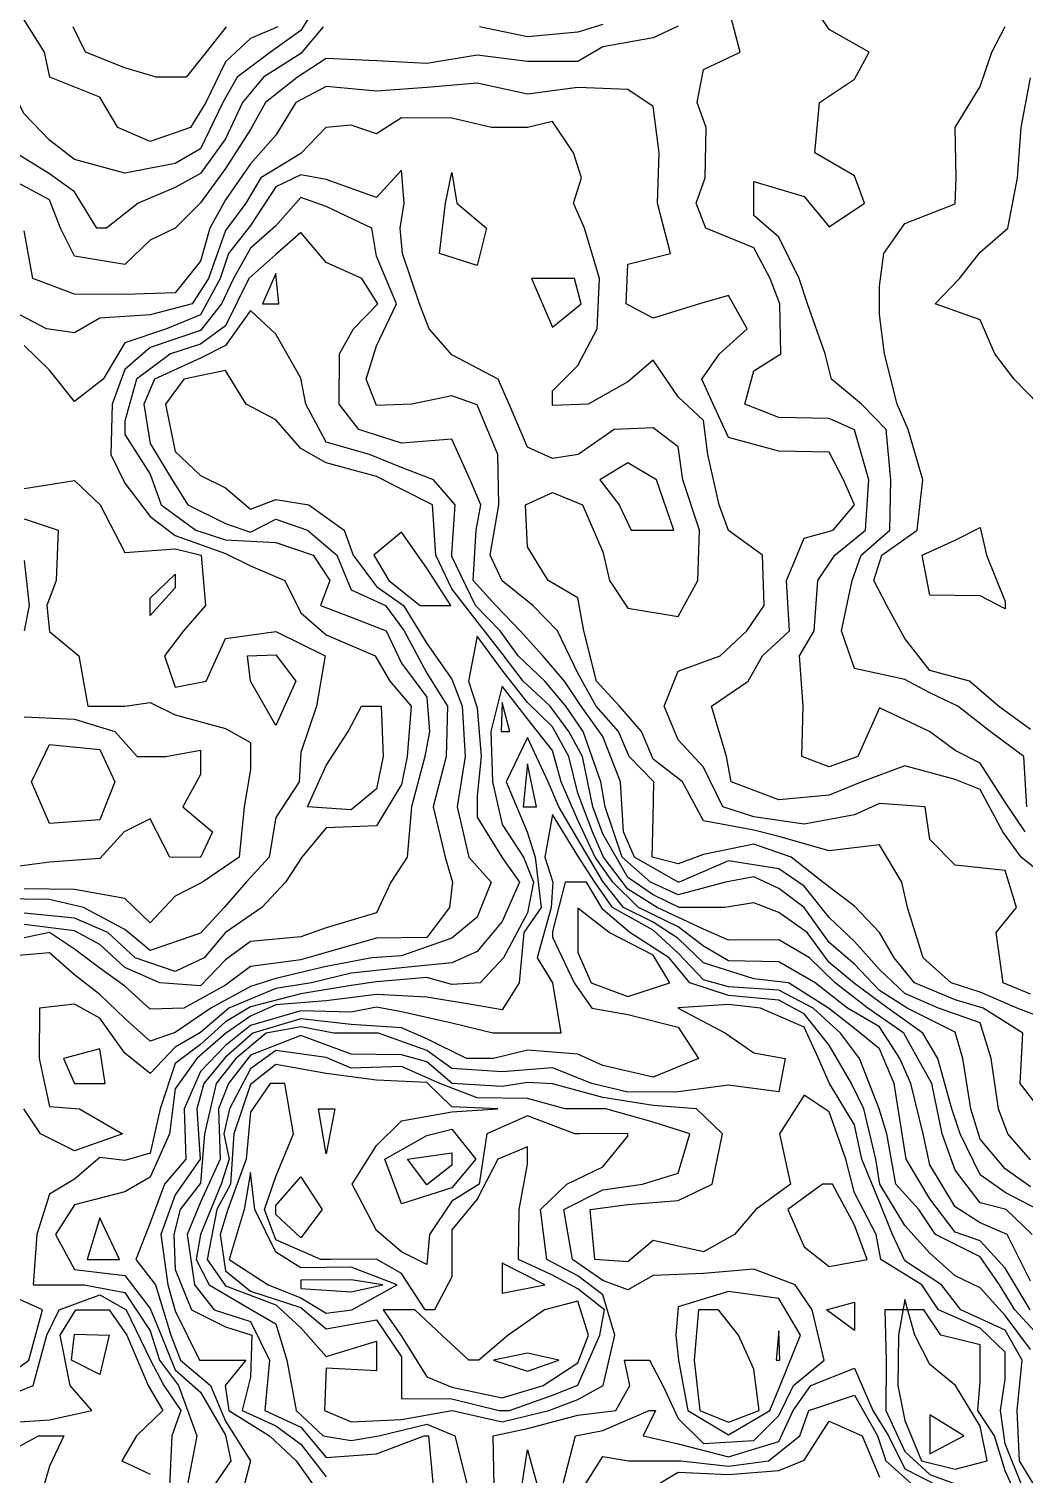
# Model space of a CAD drawing. Header units: metres. Extents: x -40 to 16440, y -40 to 16680.
# Drawn here: x 2255 to 5420, y 8518 to 13114 of the extents above; entities that cross this region are included whole.
import ezdxf

# ---------------------------------------------------------------- set-up
doc = ezdxf.new("R2010")
doc.units = ezdxf.units.M
doc.layers.add('CURVAS_INTERMEDIARIAS_50M', color=8, linetype='CONTINUOUS')
doc.layers.add('CURVAS_MESTRAS_250M', color=1, linetype='CONTINUOUS')

msp = doc.modelspace()

# ---------------------------------------------------------------- linework, layer by layer
at = {"layer": 'CURVAS_INTERMEDIARIAS_50M'}
for points in [[(3175.34, 13200), (3120, 13108.65), (3023.35, 13040), (2916.97, 12960), (2871.61, 12880), (2800, 12732.08), (2720, 12685.38), (2560, 12655.53), (2400, 12698.46), (2320, 12760.41), (2240, 12843.63), (2179.78, 12960), (2143.21, 13040), (2000, 13053.1), (1920, 12994.3), (1840, 13045.17), (1760, 13163.53)], [(5428.09, 10640), (5419.1, 10800), (5311.77, 10880), (5209.25, 10960), (5120, 11002.71), (5040, 11044.4), (4880, 11079.52), (4838.86, 11200), (4872.58, 11360), (4901.86, 11440), (4993.01, 11520), (4995.45, 11680), (4981.37, 11840), (4902.79, 11920), (4806.79, 12000), (4786.59, 12080), (4730.84, 12240), (4704.87, 12320), (4640, 12451.58), (4560, 12520.02), (4560, 12628.72), (4720, 12581.33), (4800, 12484.02), (4912.67, 12560), (4880, 12646.47), (4754.7, 12720), (4768.77, 12880), (4880, 12954.44), (4927.15, 13040), (4800, 13111.75), (4740.21, 13200)], [(3190.48, 13120), (3120, 13035.63), (3000.95, 12960), (2933.79, 12880), (2880, 12764.27), (2800, 12654.49), (2720, 12609.81), (2602.12, 12560), (2501.36, 12480), (2470.99, 12480), (2400, 12595.81), (2320, 12653.34), (2211.66, 12720), (2102.65, 12800), (2041.89, 12800), (1937.52, 12720), (1840, 12706.93), (1800.29, 12800), (1757.37, 12880), (1716.33, 13040), (1680, 13166.96)], [(5423.43, 10560), (5360, 10655.1), (5280, 10778.36), (5200, 10818.83), (5119.2, 10880), (4960, 10954.46), (4891.49, 10800), (4800, 10767.38), (4713.39, 10800), (4717.04, 10960), (4705.65, 11120), (4752.21, 11200), (4763.38, 11360), (4817.32, 11440), (4914.89, 11520), (4925.94, 11680), (4880, 11838.33), (4800, 11874.73), (4640, 11878.01), (4531.61, 11920), (4560, 12026.9), (4646.15, 12080), (4642.98, 12240), (4612.48, 12320), (4560, 12417.99), (4407.05, 12480), (4377.3, 12560), (4405.68, 12640), (4408.92, 12800), (4379.74, 12880), (4400, 12984.86), (4516.67, 13040), (4480, 13182.02)], [(4320, 13123.03), (4240, 13085.13), (4080, 13056.47), (4000, 13009.64), (3840, 13010.04), (3680, 13030.35), (3520, 13003.95), (3360, 13012.43), (3200, 13019.53), (3108.43, 12960), (3006.78, 12880), (2960, 12793.65), (2880, 12669.36), (2800, 12560.8), (2720, 12480.6), (2640, 12442.41), (2560, 12365), (2400, 12390.63), (2354.73, 12480), (2320, 12570.76), (2190.03, 12640)], [(2882.31, 13120), (2818.31, 13040), (2754.37, 12960), (2659.49, 12960), (2560, 12990.45), (2434.84, 13040), (2395.94, 13120)], [(4080, 13128.01), (4000, 13103.38), (3840, 13088.13), (3688.07, 13120)], [(5440, 10885.95), (5338.39, 10960), (5246.37, 11040), (5120, 11073.34), (5040, 11174.8), (4982.91, 11280), (4941.93, 11360), (4967.52, 11440), (5079.44, 11520), (5097.69, 11680), (5051.12, 11840), (5015.56, 11920), (4975.58, 12080), (4960, 12205.87), (4960, 12296.03), (4973.42, 12400), (5040, 12495.5), (5200, 12557.01), (5204.05, 12640), (5201, 12800), (5280, 12930.84), (5316.85, 13040), (5360, 13121.56)], [(5508.56, 10400), (5410.3, 10480), (5351.89, 10560), (5280, 10694.94), (5200, 10726.81), (5040, 10770.28), (4904.03, 10720), (4800, 10677.1), (4640, 10662.44), (4488.65, 10720), (4473.6, 10800), (4425.38, 10960), (4542.52, 11040), (4587.98, 11120), (4674.01, 11200), (4664.64, 11360), (4720, 11494.13), (4812.58, 11520), (4880.89, 11600), (4845.69, 11680), (4800, 11767.87), (4640, 11770.81), (4480, 11814.55), (4430.56, 11920), (4394.74, 12000), (4451.12, 12080), (4538.96, 12160), (4480, 12265.88), (4387.48, 12240), (4240, 12193.79), (4154.22, 12240), (4160, 12366.17), (4295.38, 12400), (4254.17, 12560), (4259.15, 12720), (4240, 12867.04), (4160, 12920.97), (4000, 12927.82), (3840, 12905.74), (3680, 12941.76), (3520, 12927.18), (3360, 12915.54), (3200, 12930.95), (3103.32, 12880), (3040, 12776.07), (2960, 12684.84), (2880, 12570.32), (2829.8, 12480), (2800, 12375.26), (2720, 12274.81), (2560, 12268.78), (2400, 12269.9), (2267.1, 12320), (2240, 12471.97)], [(5520, 9952.81), (5397.29, 10000), (5280, 10050.99), (5187.34, 10080), (5099.23, 10160), (5049.29, 10320), (5030.92, 10400), (4960, 10518.65), (4800, 10500.58), (4640, 10545.57), (4560, 10565.94), (4400, 10595.53), (4333.63, 10720), (4240, 10791.8), (4202.76, 10880), (4132.65, 10960), (4059.56, 11040), (4019.85, 11200), (4000, 11304.27), (3906.11, 11360), (3840, 11466.94), (3834.38, 11600), (3920, 11639.37), (4014.97, 11600), (4080, 11451.34), (4101.7, 11360), (4160, 11272.04), (4320, 11245.31), (4381.74, 11360), (4387.01, 11520), (4334.18, 11680), (4320, 11784.79), (4240, 11845.01), (4116.25, 11840), (4001.3, 11760), (3920, 11747.61), (3840, 11783.54), (3782.44, 11920), (3747.59, 12000), (3600, 12077.76), (3527.18, 12160), (3496.87, 12240), (3442.67, 12400), (3434.96, 12480), (3448.05, 12560), (3440, 12664.95), (3360, 12577.54), (3200, 12635.25), (3120, 12649.57), (3040, 12611.07), (2960, 12488.24), (2889.24, 12400), (2862.58, 12320), (2800, 12204.2), (2692.63, 12160), (2560, 12115.47), (2491.42, 12000), (2400, 11929.47), (2320, 12028.82), (2240, 12107.28)], [(5469.69, 9680), (5407.03, 9760), (5415.8, 9920), (5289.78, 10000), (5200, 10026.64), (5071.37, 10080), (5006.24, 10160), (4959.46, 10240), (4880, 10323.85), (4779.53, 10400), (4679.07, 10480), (4560, 10521.72), (4400, 10488.86), (4320, 10459.04), (4236.84, 10480), (4240, 10605.49), (4242.55, 10720), (4164.16, 10800), (4129.6, 10880), (4058.74, 10960), (4000, 11064.92), (3936.26, 11200), (3857.14, 11280), (3760, 11358.18), (3722.09, 11440), (3748.9, 11600), (3746.57, 11760), (3680, 11918.1), (3600, 11947.01), (3472.67, 11920), (3360, 11916.65), (3327.13, 12000), (3360, 12106.27), (3423.35, 12240), (3360, 12390.61), (3344.86, 12480), (3200, 12549.51), (3120, 12577.7), (3040, 12487.12), (2960, 12416.04), (2905.83, 12320), (2867.12, 12240), (2800, 12154.88), (2640, 12100.52), (2560, 12030.31), (2519.6, 11920), (2515.55, 11760), (2560, 11669.32), (2640, 11562.77), (2720, 11502.75), (2880, 11445.99), (2960, 11406.34), (3068.38, 11360), (3120, 11256.62), (3200, 11186.45), (3355.68, 11120), (3402.57, 11040), (3470.28, 10960), (3457.23, 10800), (3440, 10711.42), (3360, 10579.07), (3200, 10573.63), (3122.57, 10480), (3070.5, 10400), (2995.75, 10320), (2880.02, 10240), (2811.94, 10160), (2720, 10116.01), (2592.54, 10160), (2505.85, 10240), (2400, 10285.52), (2240, 10301.56)], [(5440, 9517.2), (5367.57, 9600), (5337.84, 9680), (5315.3, 9840), (5280, 9953.08), (5147.07, 10000), (5040, 10046.37), (4960, 10122.79), (4880, 10212.23), (4800, 10287.75), (4720, 10387.7), (4640, 10442.99), (4480, 10467.86), (4322.5, 10400), (4319.2, 10400), (4180.73, 10480), (4146.04, 10560), (4136.52, 10720), (4080, 10863.79), (4010.61, 10960), (3958.19, 11040), (3888.84, 11120), (3817.31, 11200), (3740.03, 11280), (3667.37, 11360), (3677.44, 11520), (3691.73, 11600), (3658.51, 11680), (3600, 11809.3), (3440, 11796.02), (3304.29, 11840), (3241.86, 11920), (3243.03, 12080), (3286.73, 12160), (3364.34, 12240), (3313.54, 12320), (3200, 12370.91), (3120, 12466.55), (3040, 12396.87), (2954.49, 12320), (2880, 12169.78), (2800, 12111.54), (2705.44, 12080), (2596.87, 12000), (2560, 11866.78), (2560, 11824.43), (2640, 11697.46), (2675.26, 11600), (2785.61, 11520), (2880, 11488.65), (3040, 11480.82), (3159.29, 11440), (3211.58, 11360), (3182.2, 11280), (3280, 11242.97), (3390.43, 11200), (3440, 11097.35), (3520, 10988.62), (3528.68, 10880), (3514.43, 10800), (3471.97, 10640), (3457.79, 10480), (3405.83, 10400), (3360, 10303.13), (3200, 10255.38), (3120, 10226.52), (2960, 10211.8), (2880, 10153.14), (2800, 10070.84), (2671.33, 10080), (2560, 10129.29), (2480, 10202.62), (2400, 10246.12), (2240, 10265.62)], [(5440, 9432.04), (5360, 9488.33), (5280, 9582.62), (5250.17, 9680), (5224.95, 9840), (5200, 9923.36), (5047.92, 10000), (4960, 10055.95), (4880, 10139.48), (4800, 10208.33), (4720.26, 10320), (4640, 10380.69), (4560, 10417.66), (4470.48, 10400), (4320, 10360.12), (4231.45, 10400), (4141.41, 10480), (4087.15, 10640), (4073.49, 10720), (4017.39, 10880), (3962.32, 10960), (3895.52, 11040), (3811.17, 11120), (3753.93, 11200), (3674.55, 11280), (3600, 11436.1), (3600, 11444.39), (3610.81, 11600), (3541.13, 11680), (3440, 11719.23), (3338.15, 11760), (3200, 11799.3), (3135.09, 11920), (3120, 12003.58), (3040, 12142.99), (2960, 12217.83), (2880, 12106.65), (2800, 12066.39), (2654.61, 12000), (2620.58, 11920), (2640, 11795.16), (2710.44, 11680), (2759.93, 11600), (2880, 11541.51), (2960, 11513.27), (3040, 11555), (3140.22, 11520), (3233.76, 11440), (3280, 11330.04), (3388.48, 11280), (3448.13, 11200), (3520, 11064.77), (3586.14, 10960), (3581.73, 10800), (3539.89, 10640), (3578.27, 10480), (3601.48, 10400), (3592.01, 10320), (3520, 10224.46), (3360, 10222.03), (3200, 10176.94), (3120, 10153.04), (2960, 10132.68), (2880, 10072.58), (2747.46, 10000), (2640, 9996.56), (2560, 10069.52), (2480, 10127.39), (2400, 10187.54), (2320, 10240.16), (2240, 10223.6)], [(2240, 11652.21), (2400, 11677.97), (2481.88, 11600), (2560, 11448.92), (2720, 11460.9), (2802.34, 11440), (2816.28, 11280), (2746.67, 11200), (2686.09, 11120), (2720, 11020.42), (2818.77, 11040), (2880, 11175), (3040, 11197.16), (3197.08, 11120), (3169.2, 10960), (3120, 10812.74), (3114.68, 10720), (3040, 10606.53), (3018.33, 10480), (2945.5, 10400), (2875.21, 10320), (2800, 10238.47), (2800, 10238.47), (2640, 10182.91), (2560, 10250.41), (2428.51, 10320), (2320, 10345.09), (2160, 10347.56)], [(2240, 11423.22), (2255.25, 11280), (2239.76, 11200)], [(5445.31, 9280), (5362.95, 9360), (5280, 9380.73), (5200, 9484.11), (5159.7, 9600), (5126.28, 9760), (5081.38, 9840), (5037.34, 9920), (4922.81, 10000), (4818.98, 10080), (4737.22, 10160), (4640, 10216.87), (4480, 10215.69), (4400, 10250.46), (4252.7, 10320), (4160, 10377.68), (4082.44, 10480), (4047.16, 10560), (4000, 10683.87), (3971.97, 10800), (3920, 10894.4), (3840, 10972.16), (3760, 11074.8), (3680, 11182.96), (3652.38, 11040), (3680, 10954.54), (3693.05, 10800), (3680, 10674.7), (3680, 10607.53), (3758.41, 10480), (3814.97, 10400), (3760, 10275.47), (3680, 10179.8), (3600, 10143.39), (3440, 10128.05), (3280, 10111.12), (3153.98, 10080), (3040, 10061.88), (2890.67, 10000), (2800, 9922.71), (2720, 9875.4), (2640, 9791.5), (2560, 9856.8), (2480, 9967.84), (2400, 10012.52), (2288.12, 10000), (2287.15, 9840), (2320, 9686.92), (2415.77, 9680), (2552.16, 9600), (2400, 9546.15), (2291.87, 9600), (2238.65, 9680)], [(5440, 9131.13), (5366.11, 9280), (5280, 9316.56), (5200, 9367.5), (5120, 9501.34), (5098.86, 9600), (5059.46, 9760), (5025.03, 9840), (4960, 9940.61), (4858.38, 10000), (4754.86, 10080), (4640, 10146.55), (4480, 10150.73), (4400, 10197.4), (4320, 10258.42), (4193.75, 10320), (4111.9, 10400), (4055.58, 10480), (4000, 10597.27), (3947.42, 10720), (3920, 10819.07), (3840, 10919.77), (3760, 11023.65), (3723.97, 10880), (3728.86, 10720), (3760, 10583.79), (3828.07, 10480), (3859.89, 10400), (3840, 10302.9), (3763.76, 10160), (3690.11, 10080), (3600, 10075.36), (3520, 10096.96), (3360, 10083.59), (3280, 10071.56), (3120, 10044.88), (2960, 10003.46), (2880, 9956.22), (2800, 9884.6), (2720, 9824.01), (2672.02, 9680), (2640, 9538.31), (2560, 9514.9), (2480, 9524.42), (2400, 9456.11), (2320, 9408.1), (2280.46, 9280), (2268.47, 9120), (2394.02, 9120), (2430.16, 9120), (2560, 9095.61), (2640, 8973.74), (2669.88, 8880), (2730.35, 8800), (2788.74, 8640), (2757.88, 8480)], [(2240, 10926.1), (2400, 10918.6), (2528.46, 10880), (2598.86, 10800), (2689.8, 10800), (2800, 10820.42), (2800, 10742.36), (2743.95, 10640), (2838.53, 10560), (2800, 10478.5), (2800, 10478.5), (2702.72, 10480), (2640, 10601.42), (2558.19, 10560), (2480, 10475.96), (2320, 10463.94), (2160, 10442.51)], [(5439.46, 9040), (5360, 9172.99), (5280, 9260.12), (5200, 9286.94), (5120, 9393.85), (5045.11, 9520), (5032.31, 9600), (5006.26, 9760), (4960, 9870.87), (4880, 9935.04), (4798.04, 10000), (4670.13, 10080), (4560, 10092.49), (4400, 10143.71), (4320, 10221.11), (4240, 10273.64), (4145.78, 10320), (4080, 10402.9), (4000, 10536.72), (3940.3, 10640), (3906.3, 10720), (3840, 10860.44), (3772.3, 10720), (3839.52, 10560), (3865.06, 10480), (3883.4, 10320), (3828.29, 10240), (3813.75, 10080), (3760, 9993.95), (3680, 10008.33), (3520, 10034.83), (3360, 10043.05), (3200, 10023.04), (3040, 10009.87), (2960, 9973.96), (2880, 9918.81), (2789.3, 9840), (2720, 9743.07), (2701.37, 9600), (2640, 9462.47), (2560, 9415.68), (2400, 9374.37), (2339.48, 9280), (2400, 9169.05), (2560, 9149.23), (2640, 9044.2), (2675.87, 8960), (2720, 8849.64), (2800, 8779.09), (2880, 8641.96), (2896.87, 8560), (2841.27, 8480)], [(5464.61, 8960), (5389.95, 9040), (5341.13, 9120), (5280, 9208.6), (5137.76, 9280), (5085.49, 9360), (5012.26, 9440), (4983.12, 9600), (4958.95, 9680), (4895.96, 9840), (4835.46, 9920), (4748.73, 10000), (4640, 10057.03), (4480, 10067.99), (4400, 10090.15), (4320, 10174.56), (4240, 10248.08), (4110.74, 10320), (4054.88, 10400), (4000, 10484.58), (3920, 10615.51), (3895.37, 10480), (3921.37, 10400), (3915.83, 10320), (3871.64, 10160), (3920.41, 10080), (3946.89, 9920), (3878.04, 9920), (3822.18, 9920), (3729.84, 9920), (3600, 9951.61), (3440, 9988.31), (3360, 10002.39), (3280, 9987.37), (3120, 9990.9), (2960, 9944.82), (2880, 9881.3), (2800, 9798.06), (2749.02, 9680), (2753.49, 9520), (2686.05, 9440), (2640, 9316.94), (2595.13, 9200), (2657.71, 9120), (2705.73, 8960), (2736.39, 8880), (2832.12, 8800), (2880, 8686.39), (2959.22, 8560), (2917.75, 8400)], [(5453.61, 8480), (5404.68, 8560), (5398.23, 8720), (5413.99, 8880), (5360, 8976.14), (5218.73, 9040), (5156.75, 9120), (5040, 9196.26), (5000.85, 9280), (4960, 9382.87), (4904, 9520), (4880, 9629.24), (4800.43, 9760), (4766.09, 9840), (4720, 9939.6), (4581.31, 10000), (4480, 10011.54), (4320, 10000.46), (4320, 9999.89), (4470.42, 9920), (4560, 9858.03), (4659.52, 9840), (4640, 9734.13), (4480, 9754.79), (4320, 9733.65), (4160, 9732.48), (4045.12, 9760), (3920, 9809.55), (3760, 9796.77), (3600, 9808.37), (3520, 9865.33), (3366.82, 9920), (3346.19, 9920), (3224.71, 9920), (3120, 9940.56), (3009.41, 9920), (2912.59, 9840), (2850.48, 9760), (2813.03, 9600), (2800, 9443.62), (2736.11, 9360), (2715.73, 9280), (2720, 9168.96), (2771.47, 9040), (2880, 8986.29), (2963.58, 8960), (2960, 8826.61), (2932.46, 8720), (3040, 8671.68), (3120, 8613.63), (3200, 8509.89)], [(5413.81, 8480), (5360, 8613.91), (5344.47, 8720), (5360, 8820.47), (5360, 8905.6), (5280, 8982.23), (5147.48, 9040), (5094.99, 9120), (4964.42, 9200), (4949.41, 9280), (4880, 9412.57), (4852.8, 9520), (4800, 9669.72), (4720, 9723.46), (4642.3, 9600), (4677.19, 9440), (4566.32, 9360), (4498.82, 9280), (4400, 9224.55), (4240, 9260.52), (4160, 9192.6), (4054.49, 9200), (4039.72, 9360), (4160, 9375.47), (4320, 9387.98), (4427.55, 9440), (4460.66, 9600), (4378.02, 9680), (4240, 9690.39), (4080, 9715.74), (3920, 9759.56), (3840, 9763.16), (3760, 9750.48), (3600.48, 9760), (3520, 9829.54), (3440, 9851.34), (3280, 9853.28), (3120, 9912.75), (2960, 9850.02), (2889.37, 9760), (2858.09, 9680), (2862.67, 9520), (2800, 9382.34), (2757.85, 9280), (2781.72, 9120), (2843.86, 9040), (2960, 9003.57), (3019.86, 8880), (3005.17, 8720), (3120, 8666.87), (3200, 8570.69), (3360, 8582.4), (3511.85, 8640), (3525.18, 8640), (3539.96, 8480)], [(3734.75, 8480), (3731.42, 8640), (3840, 8663.22), (4000, 8705.16), (4121.25, 8720), (4166.04, 8800), (4148.53, 8880), (4228.93, 8880), (4271.31, 8800), (4320, 8694.84), (4400, 8615.14), (4560, 8625.36), (4640, 8704.6), (4685.98, 8800), (4783.54, 8880), (4746.22, 9040), (4691.54, 9120), (4560, 9169.34), (4400, 9155.82), (4240, 9149.16), (4160, 9104.21), (4080, 9134.18), (3983.45, 9200), (3955.47, 9360), (4080, 9422.33), (4205.86, 9440), (4320, 9475.29), (4356.16, 9600), (4240, 9636.73), (4089.08, 9680), (4060.08, 9680), (3959.68, 9680), (3840, 9712.06), (3680, 9714.72), (3562.06, 9760), (3440, 9813.84), (3280, 9808.92), (3200, 9842.71), (3040, 9865.15), (2960, 9806.54), (2892.34, 9680), (2874.79, 9600), (2892.13, 9520), (2866.29, 9440), (2800.06, 9280), (2786.57, 9200), (2828.19, 9120), (2960, 9042.83), (3040, 8995.42), (3074.6, 8880), (3104.49, 8720), (3190.82, 8640), (3280, 8625.16), (3367.89, 8640), (3520, 8676.81), (3609.42, 8640), (3649.17, 8480)], [(2160, 8756.19), (2268.39, 8800), (2311.27, 8960), (2351.27, 9040), (2480, 9088.25), (2563.64, 9040), (2640, 8883.01), (2683.32, 8800), (2737.57, 8720), (2709.67, 8640), (2701.41, 8480)], [(5444.38, 8320), (5418.06, 8400), (5360, 8528.34), (5326.05, 8640), (5272.85, 8720), (5280, 8812.39), (5280, 8929.12), (5155.26, 8960), (5100.82, 9040), (4977.21, 9040), (4980.95, 8880), (4980.26, 8720), (5040, 8589.98), (5120, 8516.27), (5221.02, 8480), (5289.54, 8400), (5360, 8251.83), (5412.59, 8160), (5440, 8003.15)], [(3952.01, 8480), (3993.49, 8640), (4080, 8656.87), (4227.48, 8720), (4247.51, 8720), (4207.98, 8640), (4320, 8613.99), (4480, 8572.93), (4640, 8621.73), (4685.69, 8720), (4741.25, 8800), (4880, 8854.79), (4938.26, 8720), (4988.02, 8640), (5040, 8534.87), (5148.6, 8480)], [(4020.57, 8480), (4080, 8573.76), (4161.99, 8560), (4301.94, 8560), (4328.18, 8560), (4480, 8543.41), (4607.14, 8560), (4706.73, 8640), (4735.07, 8720), (4880, 8769.48), (4953.97, 8640), (4979.51, 8560), (5070.27, 8480)], [(1649.14, 8480), (1760, 8524.65), (1920, 8535.39), (2000, 8582.14), (2160, 8572.17), (2284.91, 8640), (2365.75, 8640), (2320, 8543.1), (2278.37, 8400)], [(3822.51, 8480), (3840, 8594.85), (3872.36, 8480)]]:
    msp.add_lwpolyline(points, dxfattribs=at)
for points in [[(3049.47, 12240), (3040, 12336.2), (2998.07, 12240), (3049.47, 12240)], [(4011.28, 12240), (3989.8, 12320), (3853.55, 12320), (3920, 12165.06), (4011.28, 12240)], [(4305.58, 11520), (4250.25, 11680), (4160, 11734.33), (4070.31, 11680), (4131.45, 11600), (4169.91, 11520), (4305.58, 11520)], [(3596.15, 11280), (3520, 11399.09), (3440, 11513.89), (3351.63, 11440), (3399.85, 11360), (3498.6, 11280), (3596.15, 11280)], [(3280, 10630.94), (3141.03, 10640), (3200, 10771.2), (3269.62, 10880), (3312.53, 10960), (3375.13, 10960), (3381.75, 10800), (3360, 10697), (3280, 10630.94)], [(3784.13, 10880), (3760, 10972.17), (3756.52, 10880), (3784.13, 10880)], [(2480, 10598.52), (2320, 10586.7), (2263.46, 10720), (2320, 10838.44), (2480, 10822.43), (2527.6, 10720), (2480, 10598.52)], [(3869.3, 10640), (3840, 10776.29), (3827.16, 10640), (3869.3, 10640)], [(4292.73, 10080), (4240, 10168.46), (4100.43, 10240), (4000, 10317.87), (4000, 10176.47), (4042.68, 10080), (4160, 10036.97), (4292.73, 10080)], [(2496.94, 9760), (2480, 9870.05), (2364.73, 9840), (2400, 9759.65), (2496.94, 9760)], [(3908.28, 8720), (4000, 8754.8), (4081.34, 8800), (4118.18, 8960), (4080, 9088.61), (4000, 9148.91), (3902.07, 9200), (3881.95, 9360), (3965.81, 9440), (4080, 9495.22), (4160, 9593.15), (4160, 9600.91), (4005.55, 9600), (3991.42, 9600), (3840, 9657.34), (3711.06, 9600), (3686.42, 9440), (3600, 9385.89), (3529.16, 9280), (3520, 9185.02), (3440, 9224.89), (3360, 9293.02), (3282.38, 9440), (3360, 9563.06), (3440, 9641.7), (3600, 9670.58), (3745.54, 9680), (3600, 9686.23), (3520, 9763.41), (3360, 9770.74), (3200, 9792.43), (3040, 9820.87), (2960, 9756.86), (2906.84, 9600), (2895.85, 9440), (2852.37, 9360), (2821.75, 9200), (2880, 9116.31), (3040, 9056.29), (3120, 8983.1), (3200, 8892.18), (3360, 8941.05), (3360, 8846.31), (3200, 8854.66), (3195.17, 8720), (3280, 8684.7), (3440, 8692.19), (3599.44, 8720), (3600.46, 8720), (3760, 8684.56), (3908.28, 8720)], [(3200, 9536.97), (3175.58, 9680), (3227.37, 9680), (3200, 9536.97)], [(3600, 9428.56), (3440, 9377.23), (3386.66, 9520), (3520, 9595.32), (3600, 9614.68), (3675.63, 9520), (3600, 9428.56)], [(3520, 9437.75), (3458.3, 9520), (3600, 9539.87), (3600, 9500.02), (3520, 9437.75)], [(3282.12, 9040), (3426.12, 9120), (3280, 9176.12), (3120, 9174.46), (3040, 9223.55), (2972.84, 9360), (2960, 9476.77), (2938.87, 9360), (2891.44, 9200), (3016.01, 9120), (3120, 9078.41), (3200, 9029.81), (3282.12, 9040)], [(3120, 9269.72), (3040, 9343.94), (3040, 9371.96), (3120, 9463.52), (3187.64, 9360), (3120, 9269.72)], [(4920.9, 9200), (4880, 9309.54), (4810.26, 9440), (4778.21, 9440), (4668.38, 9360), (4720, 9240.31), (4800, 9178.14), (4920.9, 9200)], [(2542.8, 9200), (2480, 9332.51), (2440.43, 9200), (2542.8, 9200)], [(3895.71, 9120), (3760, 9188.72), (3760, 9093.6), (3895.71, 9120)], [(2254.53, 8880), (2297.94, 9040), (2160, 9101.56), (2018.38, 9040), (1920, 9000.43), (1880.78, 8880), (2000, 8819.32), (2160, 8811.57), (2254.53, 8880)], [(3380.36, 9120), (3280, 9135.32), (3120, 9135.02), (3120, 9108.53), (3280, 9097.96), (3380.36, 9120)], [(3890.52, 8800), (4000, 8871.53), (4034.33, 8960), (4000, 9067.65), (3894.7, 9040), (3779.1, 8960), (3685.49, 8880), (3654.21, 8880), (3567.87, 8960), (3481.82, 9040), (3381.59, 9040), (3440, 8957.13), (3520, 8827.04), (3600, 8794.38), (3760, 8760.69), (3890.52, 8800)], [(4611.29, 8720), (4643.95, 8800), (4708.47, 8960), (4640, 9076.96), (4480, 9099.17), (4320, 9049.87), (4311.9, 8960), (4320.85, 8880), (4349.83, 8720), (4480, 8643.19), (4611.29, 8720)], [(4880, 8974.72), (4790.85, 9040), (4880, 9065.22), (4880, 8974.72)], [(5302.82, 8560), (5280, 8670.18), (5201.9, 8800), (5120, 8866.9), (5071.96, 8960), (5040, 9073.72), (5020.15, 8960), (5018.21, 8800), (5040, 8688.21), (5093.12, 8560), (5200, 8533.61), (5302.82, 8560)], [(2480, 8834.78), (2389.79, 8880), (2400, 8962.77), (2510.33, 8960), (2480, 8834.78)], [(3939.55, 8880), (3840, 8902.27), (3732.4, 8880), (3840, 8845.66), (3939.55, 8880)]]:
    msp.add_lwpolyline(points, close=True, dxfattribs=at)
at = {"layer": 'CURVAS_MESTRAS_250M'}
for points in [[(3045.91, 13120), (2960, 13083.3), (2880, 13009.53), (2816.99, 12880), (2768.15, 12800), (2640, 12756.26), (2537.4, 12800), (2480, 12897.15), (2320.89, 12960), (2304.38, 13040), (2240, 13142.78)], [(5465.28, 11920), (5388.07, 12000), (5326.96, 12080), (5280, 12188.82), (5136.53, 12240), (5214.01, 12320), (5280, 12403.77), (5367.96, 12480), (5398.64, 12640), (5410.56, 12800), (5440, 12958.66)], [(5440, 10044.32), (5353.02, 10080), (5330.85, 10240), (5396.08, 10320), (5360, 10437.95), (5200, 10454.56), (5120, 10536.59), (5105.48, 10640), (4960, 10650.7), (4880, 10614.17), (4720, 10584.63), (4560, 10608.52), (4462.16, 10640), (4400, 10765.84), (4320, 10853.43), (4274.72, 10960), (4320, 11071.66), (4453.38, 11120), (4538.15, 11200), (4592.98, 11280), (4588.03, 11440), (4480, 11519.06), (4449.89, 11600), (4414.36, 11760), (4400, 11868.19), (4320, 11943.66), (4240, 12060.52), (4160, 11991.64), (4033.73, 11920), (3920, 11916.23), (3920, 11962.76), (4000, 12042.94), (4061.54, 12160), (4069.69, 12320), (4021.5, 12480), (3987.06, 12560), (4011.66, 12640), (3986.84, 12720), (3920, 12819.43), (3840, 12799.91), (3726.23, 12800), (3600, 12830), (3440, 12831.07), (3360, 12780.03), (3280, 12807.91), (3199.3, 12800), (3120, 12717.83), (2992.26, 12640), (2944.99, 12560), (2880, 12472.66), (2825.45, 12320), (2773.55, 12240), (2640, 12204.27), (2480, 12193.83), (2400, 12147.03), (2310.26, 12160), (2160, 12237.94)], [(5463.94, 9360), (5360, 9413.73), (5280, 9469.29), (5216.01, 9600), (5190.15, 9680), (5145.51, 9840), (5097.88, 9920), (4985.99, 10000), (4880, 10077.77), (4800, 10144.89), (4729.39, 10240), (4640, 10303.78), (4560, 10334.85), (4467.31, 10320), (4322.92, 10320), (4240, 10360.35), (4160, 10415.22), (4080, 10554.37), (4048.58, 10640), (4015.64, 10800), (3971.83, 10880), (3912.69, 10960), (3826.73, 11040), (3760, 11127.26), (3680, 11229.78), (3600, 11333.47), (3548.73, 11440), (3538.46, 11600), (3440, 11650.44), (3360, 11690.78), (3200, 11734.14), (3120, 11778.96), (3040, 11871.1), (2945.59, 11920), (2880, 12027.15), (2747.12, 12000), (2689.19, 11920), (2720, 11769.63), (2800, 11693.56), (2880, 11654.33), (2960, 11586.17), (3040, 11617.58), (3145.08, 11600), (3257.63, 11520), (3286.08, 11440), (3360, 11340.77), (3445.74, 11280), (3520, 11158.87), (3600, 11046.16), (3632.7, 10960), (3642.56, 10800), (3617.08, 10640), (3653.35, 10480), (3724.95, 10400), (3680, 10288.86), (3600, 10222.57), (3440, 10166.23), (3345.82, 10160), (3200, 10131.79), (3040, 10093.77), (2960, 10068.51), (2833.02, 10000), (2720, 9921.98), (2640, 9894.83), (2560, 9967.26), (2480, 10043.23), (2400, 10105.8), (2320, 10175.54), (2160, 10161.48)], [(2240, 11555.82), (2347.84, 11520), (2341.01, 11360), (2311.76, 11280), (2320, 11197.8), (2413.17, 11120), (2442.39, 10960), (2560, 10959.85), (2640, 10971.65), (2720, 10933.04), (2880, 10889.23), (2960, 10844.23), (2960, 10758.43), (2939.39, 10640), (2923.4, 10480), (2806.4, 10400), (2720, 10356.38), (2640, 10271.14), (2640, 10271.14), (2560, 10348.41), (2400, 10377.05), (2240, 10379.29)], [(5440, 8914.12), (5360, 9021.92), (5280, 9110.01), (5200, 9148.95), (5120, 9220.58), (5040, 9308.96), (4961.35, 9440), (4948.25, 9520), (4909.87, 9680), (4871.1, 9760), (4800, 9882.26), (4720, 9982.21), (4640, 10024.7), (4480, 10039.77), (4356.54, 10080), (4290.86, 10160), (4165.74, 10240), (4080, 10313.22), (4027.81, 10400), (3960.16, 10400), (3920, 10243.13), (3920, 10225.4), (3988.81, 10080), (4045.01, 10000), (4160, 9979.44), (4320, 9939.83), (4383.72, 9840), (4240, 9780.21), (4080, 9817.06), (4000, 9853.79), (3840, 9866.33), (3732.58, 9840), (3646.68, 9840), (3520, 9902.37), (3440, 9937.46), (3280, 9947.9), (3120, 9965.73), (2966.39, 9920), (2880, 9843.79), (2810.58, 9760), (2789.29, 9680), (2799.58, 9520), (2720, 9405.6), (2674.54, 9280), (2696.53, 9120), (2720, 9037.68), (2797.14, 8880), (2804.98, 8880), (2944.74, 8880), (2878.39, 8800), (2890.28, 8720), (3019.66, 8640), (3104.6, 8560), (3161.64, 8480)], [(2160, 8680.07), (2320, 8690.3), (2454.44, 8720), (2385.63, 8800), (2353.96, 8960), (2403.73, 9040), (2510.49, 9040), (2565.89, 8960), (2633.76, 8800), (2680.15, 8720), (2596.63, 8640), (2550.53, 8560), (2640, 8517.84)], [(4240, 8476.04), (4320, 8524.08), (4480, 8517.05), (4640, 8529.27), (4720, 8562.32), (4800, 8685.88), (4904.52, 8640), (4960, 8507.83)]]:
    msp.add_lwpolyline(points, dxfattribs=at)
for points in [[(3680, 12361.76), (3560.75, 12400), (3579.52, 12560), (3600, 12656.65), (3615.3, 12560), (3710.24, 12480), (3680, 12361.76)], [(5360, 11269.22), (5280, 11311.45), (5120, 11313.31), (5095.59, 11440), (5200, 11487.47), (5280, 11528.13), (5299.65, 11440), (5360, 11292.53), (5360, 11269.22)], [(2640, 11248.87), (2640, 11303.67), (2720, 11379.94), (2720, 11335.89), (2640, 11248.87)], [(3040, 10898.75), (2960, 11039.92), (2950.4, 11120), (3040, 11123.15), (3103.84, 11040), (3040, 10898.75)], [(3783.27, 8720), (3920, 8769.55), (4000, 8800.65), (4070.62, 8960), (4085.24, 9040), (4000, 9107.69), (3920, 9151.04), (3811.59, 9200), (3813.88, 9360), (3840, 9503.98), (3840, 9559.21), (3746.32, 9520), (3680, 9391.92), (3600, 9295.23), (3600, 9244.89), (3600, 9144.89), (3544.55, 9040), (3514.46, 9040), (3440, 9156.25), (3360, 9201.3), (3215.17, 9200), (3182.72, 9200), (3040, 9262.61), (3004.23, 9360), (3040, 9464.24), (3096.21, 9600), (3068.19, 9760), (3022, 9760), (2960, 9668.85), (2946.11, 9520), (2887.21, 9360), (2863.5, 9280), (2880, 9164.55), (2960, 9099.38), (3120, 9048.29), (3200, 8980.08), (3360, 9008.85), (3440, 8891.3), (3440, 8847.08), (3440, 8758.72), (3600, 8757.22), (3750.73, 8720), (3783.27, 8720)], [(4577.3, 8720), (4560, 8851.25), (4510.97, 8960), (4447.48, 9040), (4384.67, 9040), (4370.73, 8880), (4388.27, 8720), (4480, 8683.54), (4577.3, 8720)], [(4643.25, 8880), (4640, 8973.27), (4631.3, 8880), (4643.25, 8880)], [(5228.08, 8640), (5120, 8706.99), (5120, 8582.16), (5228.08, 8640)]]:
    msp.add_lwpolyline(points, close=True, dxfattribs=at)

doc.saveas('drawing.dxf')
